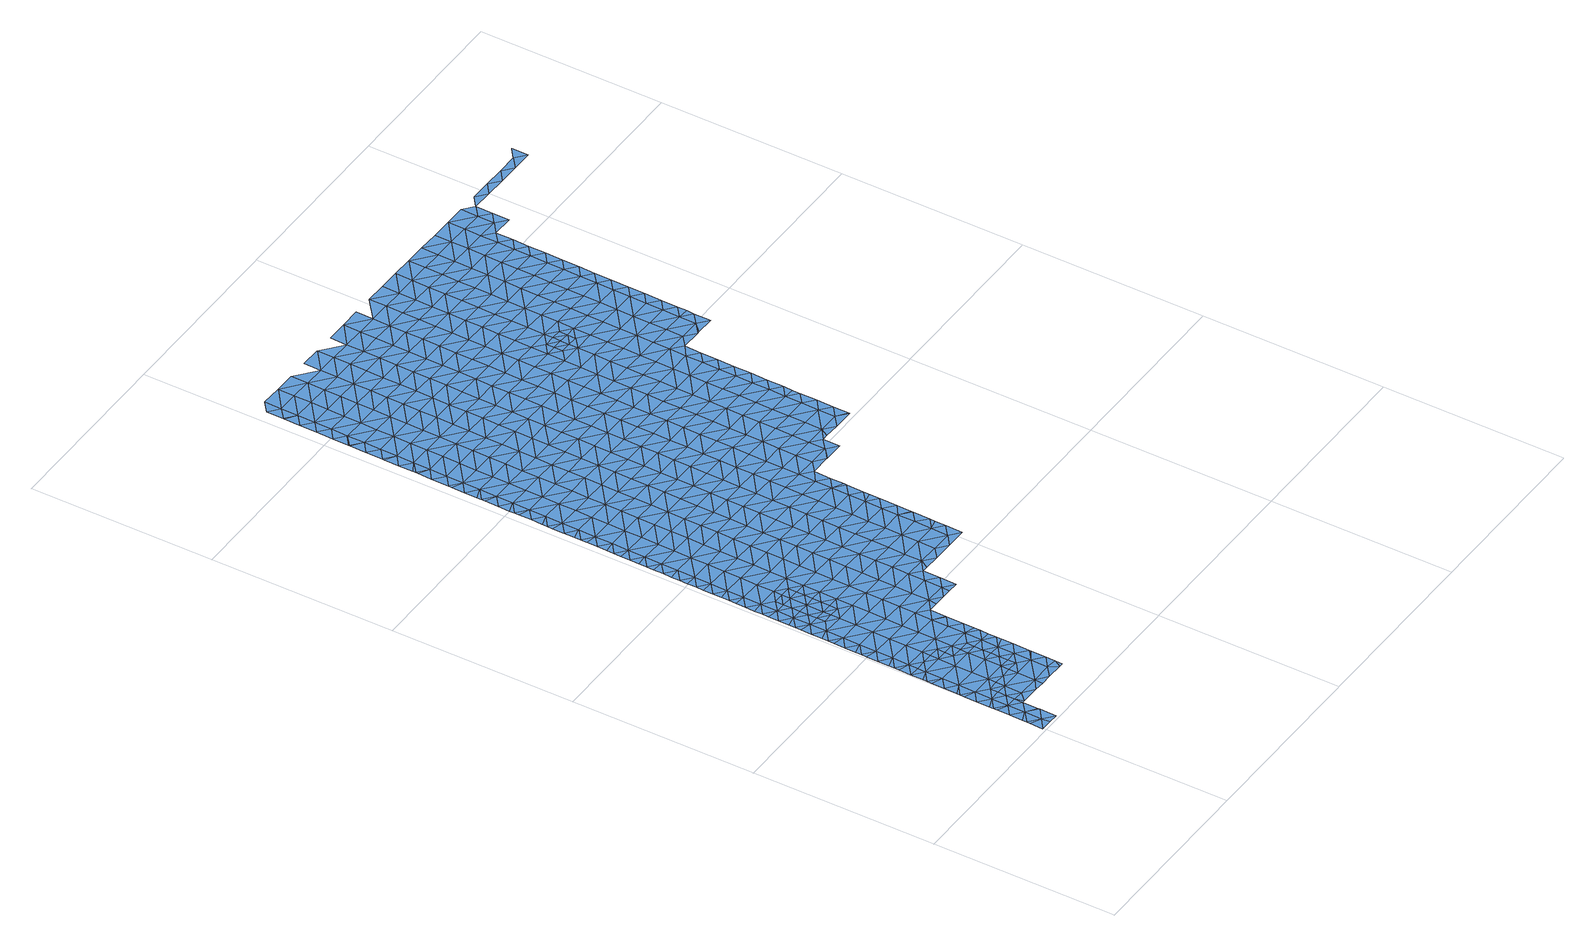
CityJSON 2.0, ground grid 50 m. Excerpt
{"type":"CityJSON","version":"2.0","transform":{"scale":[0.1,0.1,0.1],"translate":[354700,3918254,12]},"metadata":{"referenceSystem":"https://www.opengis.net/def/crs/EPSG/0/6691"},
"CityObjects":{
"waterbody1":{"type":"WaterBody","attributes":{"name":"7","class":"1140","function":"1","WaterBodyRiverFloodingRiskAttribute.description":"4","WaterBodyRiverFloodingRiskAttribute.rankOrg":"2","WaterBodyRiverFloodingRiskAttribute.adminType":"2","WaterBodyRiverFloodingRiskAttribute.scale":"L2"},"geometry":[{"type":"MultiSurface","lod":"1","boundaries":[[[0,1,2]],[[3,4,1]],[[1,0,3]],[[5,6,7]],[[5,4,3]],[[7,4,5]],[[3,0,8]],[[9,10,11]],[[12,6,5]],[[11,10,13]],[[14,5,3]],[[9,15,10]],[[13,16,17]],[[10,16,13]],[[18,12,5]],[[19,17,16]],[[3,8,14]],[[15,20,10]],[[21,18,5]],[[14,21,5]],[[22,19,23]],[[8,24,14]],[[19,16,23]],[[25,22,23]],[[25,26,27]],[[23,26,25]],[[27,26,28]],[[10,20,29]],[[14,24,30]],[[28,31,32]],[[33,18,21]],[[34,29,20]],[[26,31,28]],[[16,10,35]],[[32,31,36]],[[35,10,29]],[[37,21,14]],[[36,38,39]],[[21,40,33]],[[23,16,41]],[[23,42,26]],[[39,38,43]],[[38,36,31]],[[44,37,14]],[[14,30,44]],[[34,45,29]],[[41,16,35]],[[41,42,23]],[[37,40,21]],[[26,42,31]],[[46,44,30]],[[47,43,38]],[[48,43,47]],[[49,48,47]],[[31,50,38]],[[51,29,45]],[[52,53,54]],[[42,50,31]],[[55,56,57]],[[55,49,56]],[[45,52,54]],[[56,49,47]],[[53,58,54]],[[35,29,51]],[[38,59,47]],[[37,60,40]],[[61,40,60]],[[51,45,54]],[[44,46,62]],[[63,61,60]],[[64,57,56]],[[65,57,64]],[[62,46,66]],[[58,67,54]],[[41,35,68]],[[37,44,69]],[[70,42,41]],[[71,72,47]],[[47,72,56]],[[73,65,64]],[[71,47,59]],[[68,35,51]],[[44,62,69]],[[74,75,73]],[[76,77,78]],[[76,63,77]],[[64,74,73]],[[59,38,79]],[[38,50,79]],[[37,80,60]],[[63,60,77]],[[75,74,81]],[[82,80,37]],[[83,64,56]],[[84,51,54]],[[85,50,42]],[[86,83,56]],[[37,69,82]],[[86,56,72]],[[70,41,68]],[[79,87,59]],[[88,78,77]],[[89,78,88]],[[74,90,81]],[[60,91,77]],[[67,89,88]],[[92,74,64]],[[93,81,90]],[[54,67,84]],[[94,92,64]],[[60,80,91]],[[95,93,90]],[[85,42,70]],[[64,83,94]],[[95,96,97]],[[51,98,68]],[[99,88,77]],[[90,96,95]],[[50,100,79]],[[101,87,79]],[[102,99,77]],[[67,88,84]],[[97,96,103]],[[102,77,91]],[[104,100,50]],[[105,106,103]],[[51,84,107]],[[100,101,79]],[[50,85,104]],[[108,74,92]],[[88,109,84]],[[74,110,90]],[[111,88,99]],[[98,112,68]],[[51,107,98]],[[103,96,105]],[[109,88,111]],[[113,106,105]],[[114,115,113]],[[70,68,112]],[[70,116,85]],[[117,107,84]],[[114,118,115]],[[119,84,109]],[[114,113,105]],[[112,116,70]],[[108,92,120]],[[117,84,119]],[[110,121,90]],[[100,122,101]],[[74,108,110]],[[122,123,124]],[[118,125,126]],[[85,127,104]],[[114,125,118]],[[117,128,107]],[[124,101,122]],[[96,90,121]],[[98,107,128]],[[120,129,108]],[[130,126,125]],[[121,131,96]],[[104,132,100]],[[130,133,134]],[[125,133,130]],[[135,123,122]],[[136,123,135]],[[105,96,131]],[[137,98,128]],[[98,138,112]],[[134,133,139]],[[140,136,135]],[[127,132,104]],[[85,116,127]],[[98,137,138]],[[100,132,122]],[[108,141,110]],[[139,142,143]],[[144,129,145]],[[146,125,114]],[[133,142,139]],[[141,108,129]],[[144,140,135]],[[145,140,144]],[[114,105,147]],[[143,142,148]],[[149,116,112]],[[138,149,112]],[[150,135,122]],[[147,105,131]],[[147,146,114]],[[146,133,125]],[[110,151,121]],[[141,129,144]],[[152,127,116]],[[153,154,155]],[[153,148,154]],[[156,149,138]],[[157,131,121]],[[148,142,154]],[[135,158,144]],[[151,110,141]],[[149,152,116]],[[122,132,150]],[[150,158,135]],[[133,159,142]],[[146,159,133]],[[160,161,162]],[[160,155,161]],[[161,155,154]],[[163,141,144]],[[127,164,132]],[[165,166,162]],[[131,167,147]],[[158,163,144]],[[168,149,156]],[[121,151,157]],[[157,167,131]],[[166,165,169]],[[132,170,150]],[[162,161,165]],[[154,142,171]],[[127,152,164]],[[147,172,146]],[[169,173,174]],[[163,175,141]],[[141,176,151]],[[167,172,147]],[[142,159,171]],[[173,169,165]],[[175,176,141]],[[177,152,149]],[[178,174,173]],[[179,165,161]],[[132,164,170]],[[170,180,150]],[[181,159,146]],[[151,182,157]],[[178,183,184]],[[172,185,146]],[[154,171,186]],[[161,154,179]],[[149,168,187]],[[184,183,188]],[[176,182,151]],[[189,164,152]],[[185,181,146]],[[190,163,158]],[[178,173,183]],[[179,154,186]],[[158,150,191]],[[168,192,187]],[[159,193,171]],[[194,195,196]],[[177,149,187]],[[177,189,152]],[[165,197,173]],[[191,150,180]],[[196,188,194]],[[182,198,157]],[[188,183,194]],[[164,199,170]],[[197,183,173]],[[200,165,179]],[[167,157,198]],[[167,201,172]],[[192,202,187]],[[195,203,204]],[[194,203,195]],[[189,199,164]],[[190,205,163]],[[204,203,206]],[[198,201,167]],[[158,191,190]],[[193,207,171]],[[208,176,175]],[[170,209,180]],[[159,181,193]],[[175,163,205]],[[206,210,211]],[[165,200,197]],[[186,171,207]],[[197,212,183]],[[183,213,194]],[[177,187,214]],[[187,202,214]],[[215,191,180]],[[216,211,210]],[[206,203,210]],[[213,203,194]],[[214,217,177]],[[176,218,182]],[[185,172,219]],[[179,186,220]],[[209,215,180]],[[215,190,191]],[[189,177,217]],[[170,199,209]],[[221,222,223]],[[219,172,201]],[[221,216,222]],[[175,205,208]],[[220,186,207]],[[216,210,222]],[[213,183,212]],[[224,225,223]],[[181,185,226]],[[181,227,193]],[[222,224,223]],[[224,228,225]],[[200,179,229]],[[198,182,218]],[[230,201,198]],[[176,208,218]],[[229,179,220]],[[185,219,226]],[[215,231,190]],[[210,203,232]],[[233,207,193]],[[197,234,212]],[[199,189,235]],[[224,236,228]],[[197,200,234]],[[237,235,217]],[[189,217,235]],[[205,190,231]],[[203,213,232]],[[238,208,205]],[[239,219,201]],[[240,236,241]],[[240,228,236]],[[181,226,227]],[[222,210,242]],[[198,218,230]],[[200,229,234]],[[230,239,201]],[[242,210,232]],[[209,199,243]],[[243,199,235]],[[209,244,215]],[[238,205,231]],[[220,207,233]],[[245,229,220]],[[243,244,209]],[[246,241,247]],[[213,212,248]],[[193,227,233]],[[241,236,247]],[[237,249,235]],[[224,222,250]],[[213,251,232]],[[250,222,242]],[[224,252,236]],[[212,234,248]],[[253,231,215]],[[218,208,254]],[[226,219,255]],[[256,246,247]],[[218,257,230]],[[258,246,256]],[[255,219,239]],[[244,253,215]],[[208,238,254]],[[245,220,233]],[[259,258,256]],[[252,224,250]],[[245,260,229]],[[213,248,251]],[[232,261,242]],[[227,226,262]],[[263,259,264]],[[265,235,249]],[[264,259,256]],[[234,229,260]],[[253,266,231]],[[231,267,238]],[[268,261,232]],[[269,263,264]],[[218,254,257]],[[257,270,230]],[[226,255,262]],[[268,232,251]],[[265,271,235]],[[260,272,234]],[[234,273,248]],[[264,274,269]],[[269,274,275]],[[270,276,230]],[[236,252,277]],[[247,236,278]],[[233,227,279]],[[243,235,271]],[[275,274,280]],[[243,281,244]],[[250,242,261]],[[282,245,233]],[[239,230,276]],[[278,236,277]],[[239,283,255]],[[278,284,247]],[[285,251,248]],[[227,262,279]],[[279,286,233]],[[287,252,250]],[[276,283,239]],[[244,281,253]],[[256,247,284]],[[256,288,264]],[[231,266,267]],[[286,282,233]],[[289,257,254]],[[273,234,272]],[[254,238,290]],[[291,280,292]],[[293,260,245]],[[280,274,292]],[[265,249,294]],[[284,288,256]],[[295,250,261]],[[243,271,281]],[[291,296,297]],[[264,298,274]],[[238,267,290]],[[293,272,260]],[[296,291,292]],[[297,296,299]],[[268,251,285]],[[287,250,295]],[[257,300,270]],[[248,273,285]],[[262,255,301]],[[288,298,264]],[[302,261,268]],[[303,271,265]],[[266,253,304]],[[289,254,290]],[[289,300,257]],[[300,276,270]],[[277,252,305]],[[274,306,292]],[[303,265,294]],[[293,245,282]],[[307,299,308]],[[253,281,304]],[[255,283,301]],[[308,299,296]],[[305,252,287]],[[309,307,308]],[[310,273,272]],[[279,262,311]],[[261,302,295]],[[306,296,292]],[[312,284,278]],[[267,266,313]],[[268,285,314]],[[315,316,309]],[[278,277,317]],[[286,279,311]],[[267,318,290]],[[266,304,313]],[[262,301,311]],[[302,268,314]],[[315,309,308]],[[319,272,293]],[[300,320,276]],[[317,277,305]],[[317,312,278]],[[312,288,284]],[[311,321,286]],[[322,287,295]],[[281,271,323]],[[274,298,306]],[[324,289,290]],[[296,325,308]],[[283,276,320]],[[282,286,321]],[[316,326,327]],[[306,325,296]],[[271,303,323]],[[283,328,301]],[[267,313,318]],[[282,329,293]],[[272,319,310]],[[320,328,283]],[[303,294,330]],[[285,331,314]],[[332,295,302]],[[316,315,326]],[[333,315,308]],[[285,273,331]],[[288,334,298]],[[335,281,323]],[[312,334,288]],[[324,290,318]],[[289,336,300]],[[325,333,308]],[[304,281,337]],[[331,273,310]],[[304,338,313]],[[339,302,314]],[[329,282,321]],[[322,295,332]],[[340,341,342]],[[305,287,322]],[[293,343,319]],[[340,327,341]],[[327,326,341]],[[337,281,335]],[[344,303,330]],[[331,339,314]],[[298,345,306]],[[323,303,344]],[[346,320,300]],[[322,347,305]],[[315,348,326]],[[311,301,349]],[[350,318,313]],[[336,289,324]],[[333,348,315]],[[351,335,323]],[[343,293,329]],[[336,346,300]],[[317,305,347]],[[319,352,310]],[[353,312,317]],[[301,328,349]],[[354,342,355]],[[302,356,332]],[[342,341,355]],[[343,352,319]],[[357,323,344]],[[338,304,337]],[[321,311,358]],[[298,334,345]],[[359,324,318]],[[355,360,354]],[[351,323,357]],[[306,361,325]],[[362,337,335]],[[346,363,320]],[[351,362,335]],[[320,364,328]],[[310,365,331]],[[311,349,358]],[[356,302,339]],[[361,333,325]],[[353,317,347]],[[352,365,310]],[[350,313,338]],[[353,366,312]],[[306,345,367]],[[368,336,324]],[[326,348,369]],[[341,326,370]],[[371,321,358]],[[372,343,329]],[[328,373,349]],[[334,312,366]],[[329,321,374]],[[375,337,362]],[[337,376,338]],[[331,377,339]],[[359,318,350]],[[332,356,378]],[[306,367,361]],[[368,346,336]],[[322,332,379]],[[364,373,328]],[[326,369,370]],[[366,380,334]],[[334,381,345]],[[382,360,355]],[[374,321,371]],[[337,375,376]],[[320,363,364]],[[383,377,331]],[[355,341,384]],[[379,332,378]],[[379,385,322]],[[385,353,347]],[[349,386,358]],[[331,365,383]],[[339,387,356]],[[384,382,355]],[[368,324,359]],[[388,338,376]],[[347,322,385]],[[373,386,349]],[[350,338,388]],[[341,370,384]],[[333,361,389]],[[346,390,363]],[[348,333,391]],[[348,392,369]],[[387,378,356]],[[329,374,372]],[[368,390,346]],[[393,359,350]],[[352,343,394]],[[334,380,381]],[[395,350,388]],[[333,389,391]],[[353,396,366]],[[397,370,369]],[[367,345,398]],[[394,343,372]],[[393,350,395]],[[371,399,374]],[[390,400,363]],[[365,401,383]],[[339,377,387]],[[371,358,399]],[[365,352,401]],[[345,381,398]],[[364,363,400]],[[353,385,402]],[[403,359,393]],[[348,391,392]],[[366,404,380]],[[368,359,403]],[[361,367,405]],[[361,406,389]],[[364,407,373]],[[370,408,384]],[[358,386,399]],[[374,409,372]],[[352,394,401]],[[396,404,366]],[[410,390,368]],[[405,367,398]],[[411,410,368]],[[353,402,396]],[[411,368,403]],[[397,408,370]],[[378,387,412]],[[379,378,413]],[[369,392,397]],[[384,408,382]],[[409,374,399]],[[413,378,412]],[[414,402,385]],[[364,400,407]],[[404,415,380]],[[416,400,390]],[[410,416,390]],[[383,401,417]],[[377,383,418]],[[361,405,406]],[[385,379,414]],[[419,392,391]],[[386,373,420]],[[381,380,415]],[[394,372,421]],[[391,389,422]],[[387,377,418]],[[423,399,386]],[[421,372,409]],[[394,424,401]],[[373,407,420]],[[383,417,418]],[[387,425,412]],[[379,413,414]],[[422,389,406]],[[402,426,396]],[[418,425,387]],[[392,419,397]],[[416,427,400]],[[428,382,408]],[[398,381,429]],[[430,407,400]],[[386,420,431]],[[405,398,429]],[[432,406,405]],[[394,421,424]],[[419,391,422]],[[396,433,404]],[[434,408,397]],[[381,415,429]],[[425,435,412]],[[402,414,426]],[[426,433,396]],[[409,399,423]],[[417,401,436]],[[386,431,423]],[[413,412,435]],[[437,421,409]],[[438,418,417]],[[439,414,413]],[[401,424,436]],[[440,428,408]],[[432,405,429]],[[430,400,427]],[[434,397,419]],[[433,441,404]],[[442,409,423]],[[416,443,427]],[[444,417,436]],[[420,407,445]],[[415,404,441]],[[446,413,435]],[[422,406,447]],[[414,439,426]],[[447,406,432]],[[422,448,419]],[[445,407,430]],[[440,408,434]],[[415,449,429]],[[437,409,442]],[[438,417,444]],[[438,450,418]],[[450,435,425]],[[439,413,446]],[[431,420,451]],[[452,449,415]],[[424,421,453]],[[424,454,436]],[[455,433,426]],[[425,418,450]],[[456,432,429]],[[423,431,451]],[[415,441,452]],[[453,421,437]],[[422,447,448]],[[420,445,451]],[[457,427,443]],[[458,455,426]],[[449,456,429]],[[458,426,439]],[[459,457,443]],[[450,460,435]],[[435,461,446]],[[462,447,432]],[[430,427,457]],[[433,463,441]],[[442,423,464]],[[454,424,453]],[[444,436,454]],[[419,448,465]],[[430,466,445]],[[467,438,444]],[[434,419,468]],[[460,461,435]],[[442,469,437]],[[423,451,464]],[[456,462,432]],[[468,419,465]],[[446,470,439]],[[441,471,452]],[[472,473,440]],[[474,453,437]],[[447,475,448]],[[466,430,457]],[[440,434,476]],[[469,442,464]],[[467,444,454]],[[463,433,455]],[[462,475,447]],[[467,477,438]],[[476,472,440]],[[457,459,478]],[[479,465,448]],[[451,445,480]],[[434,468,476]],[[450,438,477]],[[474,437,469]],[[470,446,461]],[[458,439,470]],[[453,481,454]],[[445,466,480]],[[449,452,471]],[[478,482,457]],[[458,483,455]],[[441,463,471]],[[470,483,458]],[[466,457,482]],[[460,450,484]],[[481,453,474]],[[485,463,455]],[[451,480,486]],[[464,451,487]],[[456,449,488]],[[460,489,461]],[[490,462,456]],[[468,465,479]],[[491,476,468]],[[450,477,484]],[[484,489,460]],[[448,475,479]],[[487,492,464]],[[449,471,488]],[[488,490,456]],[[467,454,493]],[[466,494,480]],[[479,491,468]],[[451,486,487]],[[493,454,481]],[[495,477,467]],[[469,464,492]],[[469,496,474]],[[493,497,467]],[[463,498,471]],[[489,499,461]],[[462,500,475]],[[455,483,485]],[[501,486,480]],[[466,482,494]],[[502,494,482]],[[496,481,474]],[[490,500,462]],[[494,501,480]],[[477,503,484]],[[472,476,504]],[[471,505,488]],[[470,461,506]],[[470,507,483]],[[463,485,498]],[[508,493,481]],[[495,467,497]],[[476,491,504]],[[503,489,484]],[[469,492,496]],[[506,461,499]],[[496,508,481]],[[479,475,509]],[[483,507,485]],[[502,510,494]],[[505,471,498]],[[487,486,511]],[[475,500,509]],[[509,512,479]],[[503,477,495]],[[493,513,497]],[[486,501,511]],[[514,499,489]],[[470,506,507]],[[508,513,493]],[[491,479,512]],[[515,498,485]],[[492,487,516]],[[488,505,517]],[[518,496,492]],[[490,488,519]],[[490,520,500]],[[491,521,504]],[[516,487,511]],[[522,514,489]],[[514,506,499]],[[522,489,503]],[[519,488,517]],[[523,485,507]],[[524,525,494]],[[526,527,504]],[[494,510,524]],[[500,528,509]],[[495,497,529]],[[491,512,530]],[[501,525,511]],[[518,492,516]],[[496,531,508]],[[501,494,525]],[[532,517,505]],[[506,533,507]],[[497,513,529]],[[485,523,515]],[[521,526,504]],[[490,519,520]],[[491,530,521]],[[505,498,532]],[[503,495,534]],[[531,496,518]],[[510,535,524]],[[525,536,511]],[[532,498,515]],[[503,537,522]],[[538,519,517]],[[533,506,514]],[[531,539,508]],[[508,540,513]],[[495,529,534]],[[500,520,528]],[[533,541,507]],[[516,511,536]],[[512,509,542]],[[512,543,530]],[[516,544,518]],[[523,507,541]],[[545,515,523]],[[537,503,534]],[[546,525,524]],[[547,514,522]],[[538,517,532]],[[548,524,535]],[[519,549,520]],[[509,528,542]],[[541,545,523]],[[530,543,521]],[[550,547,522]],[[524,548,546]],[[518,551,531]],[[508,539,540]],[[552,532,515]],[[516,536,544]],[[550,522,537]],[[553,536,525]],[[529,513,554]],[[543,512,542]],[[546,553,525]],[[549,519,538]],[[520,555,528]],[[556,537,534]],[[551,518,544]],[[513,540,554]],[[534,529,556]],[[526,521,557]],[[558,538,532]],[[555,520,549]],[[533,514,559]],[[536,560,544]],[[533,561,541]],[[515,545,552]],[[539,531,562]],[[560,536,553]],[[556,529,554]],[[521,543,557]],[[541,563,545]],[[562,531,551]],[[559,514,547]],[[564,558,532]],[[542,528,565]],[[566,543,542]],[[564,532,552]],[[556,567,537]],[[568,569,544]],[[544,569,551]],[[568,544,560]],[[570,526,557]],[[538,571,549]],[[540,539,572]],[[528,555,565]],[[550,537,567]],[[573,547,550]],[[574,575,545]],[[545,575,552]],[[574,545,563]],[[539,562,572]],[[533,559,561]],[[576,562,551]],[[563,541,561]],[[567,573,550]],[[569,576,551]],[[566,542,565]],[[549,577,555]],[[554,540,578]],[[543,579,557]],[[580,556,554]],[[561,581,563]],[[575,582,552]],[[540,572,578]],[[583,572,562]],[[538,558,571]],[[573,584,547]],[[576,583,562]],[[585,543,566]],[[555,586,565]],[[559,547,584]],[[587,554,578]],[[564,552,582]],[[559,588,561]],[[556,589,567]],[[590,578,572]],[[549,571,577]],[[583,590,572]],[[591,581,561]],[[543,585,579]],[[580,554,587]],[[580,589,556]],[[589,573,567]],[[575,592,582]],[[558,564,593]],[[586,555,577]],[[566,565,586]],[[594,585,566]],[[595,591,561]],[[596,587,578]],[[559,584,588]],[[590,596,578]],[[564,582,593]],[[557,579,597]],[[586,594,566]],[[592,598,582]],[[571,558,599]],[[595,561,588]],[[599,558,593]],[[589,600,573]],[[573,601,584]],[[602,580,587]],[[571,603,577]],[[596,602,587]],[[585,604,579]],[[599,603,571]],[[600,601,573]],[[598,605,582]],[[595,606,591]],[[607,589,580]],[[602,607,580]],[[582,608,593]],[[609,591,606]],[[585,594,604]],[[598,609,606]],[[588,584,601]],[[586,577,610]],[[588,611,595]],[[606,605,598]],[[597,579,612]],[[613,599,593]],[[577,603,610]],[[579,604,612]],[[607,614,589]],[[608,582,605]],[[589,614,600]],[[615,616,586]],[[595,617,606]],[[588,601,611]],[[611,617,595]],[[618,597,612]],[[586,610,615]],[[594,586,616]],[[594,619,604]],[[620,605,606]],[[613,593,608]],[[603,599,613]],[[600,621,601]],[[614,621,600]],[[603,622,610]],[[620,606,617]],[[607,623,614]],[[621,624,601]],[[610,625,615]],[[594,616,619]],[[603,613,622]],[[612,604,626]],[[608,605,627]],[[628,613,608]],[[629,616,615]],[[627,605,620]],[[611,601,630]],[[611,631,617]],[[604,619,626]],[[610,622,625]],[[618,612,632]],[[630,601,624]],[[614,633,621]],[[617,631,620]],[[628,608,627]],[[633,614,623]],[[632,612,626]],[[629,615,625]],[[616,634,619]],[[635,633,623]],[[636,624,621]],[[637,627,620]],[[611,630,631]],[[638,613,628]],[[633,636,621]],[[619,639,626]],[[622,613,640]],[[622,641,625]],[[616,629,634]],[[642,630,624]],[[643,628,627]],[[640,613,638]],[[636,642,624]],[[635,644,633]],[[620,631,637]],[[639,619,634]],[[625,645,629]],[[646,638,628]],[[641,645,625]],[[643,627,637]],[[622,640,641]],[[630,647,631]],[[648,636,633]],[[629,645,634]],[[626,639,649]],[[632,626,650]],[[648,633,644]],[[651,640,638]],[[652,630,642]],[[646,628,643]],[[650,626,649]],[[631,653,637]],[[654,642,636]],[[634,655,639]],[[646,651,638]],[[656,654,636]],[[656,636,648]],[[647,630,652]],[[647,653,631]],[[657,649,639]],[[640,658,641]],[[655,634,645]],[[637,659,643]],[[660,652,642]],[[651,658,640]],[[660,642,654]],[[657,639,655]],[[658,661,641]],[[641,662,645]],[[659,637,653]],[[646,643,659]],[[663,652,660]],[[661,662,641]],[[647,652,663]],[[650,649,664]],[[646,665,651]],[[666,653,647]],[[645,667,655]],[[649,657,664]],[[662,667,645]],[[665,646,659]],[[647,663,666]],[[668,650,664]],[[666,669,653]],[[655,670,657]],[[658,651,671]],[[672,661,658]],[[667,670,655]],[[659,653,669]],[[671,651,665]],[[673,664,657]],[[674,659,669]],[[665,659,674]],[[658,671,672]],[[672,675,661]],[[676,671,665]],[[662,661,675]],[[676,665,674]],[[677,667,662]],[[673,657,670]],[[668,664,673]],[[675,677,662]],[[672,671,678]],[[671,676,678]],[[679,668,673]],[[678,680,672]],[[670,667,681]],[[675,672,680]],[[681,667,677]],[[670,682,673]],[[680,683,675]],[[675,683,677]],[[670,681,684]],[[685,681,677]],[[683,685,677]],[[670,684,682]],[[679,673,686]],[[687,684,681]],[[685,687,681]],[[686,673,682]],[[688,684,687]],[[682,684,688]],[[686,682,689]],[[689,682,688]],[[687,690,688]],[[691,686,689]],[[692,688,690]],[[689,688,692]],[[693,691,689]],[[693,689,692]],[[694,695,693]],[[694,696,695]],[[694,697,696]],[[696,697,698]],[[699,698,697]],[[698,699,700]],[[700,699,701]],[[702,700,701]]]}]},
"waterbody2":{"type":"WaterBody","attributes":{"name":"7","class":"1140","function":"1","WaterBodyRiverFloodingRiskAttribute.description":"4","WaterBodyRiverFloodingRiskAttribute.rankOrg":"1","WaterBodyRiverFloodingRiskAttribute.adminType":"2","WaterBodyRiverFloodingRiskAttribute.scale":"L2"},"geometry":[{"type":"MultiSurface","lod":"1","boundaries":[[[703,53,52]],[[703,704,53]],[[15,705,20]],[[706,705,707]],[[707,708,706]],[[709,710,711]],[[712,710,709]],[[713,714,715]],[[716,717,715]],[[715,717,713]],[[718,713,717]],[[703,705,704]],[[703,20,705]],[[34,20,703]],[[45,34,703]],[[706,704,705]],[[719,704,706]],[[704,719,720]],[[721,720,719]],[[721,719,711]],[[704,720,722]],[[722,720,723]],[[52,45,703]],[[53,704,722]],[[89,722,78]],[[723,78,722]],[[40,61,724]],[[33,40,724]],[[724,61,63]],[[721,723,720]],[[33,724,18]],[[721,711,6]],[[6,711,710]],[[725,2,1]],[[726,717,727]],[[725,713,2]],[[2,713,728]],[[15,9,705]],[[729,705,9]],[[729,707,705]],[[728,713,718]],[[730,709,711]],[[731,717,716]],[[731,727,717]],[[89,58,722]],[[726,718,717]],[[4,725,1]],[[4,710,725]],[[7,710,4]],[[7,6,710]],[[12,721,6]],[[12,18,721]],[[724,721,18]],[[724,723,721]],[[63,723,724]],[[76,723,63]],[[723,76,78]],[[58,89,67]],[[58,53,722]],[[732,730,711]],[[708,733,706]],[[719,706,733]],[[732,711,719]],[[734,710,712]],[[735,725,734]],[[714,713,736]],[[734,725,710]],[[725,736,713]],[[736,725,735]],[[737,719,733]],[[719,737,732]]]}]},
"waterbody3":{"type":"WaterBody","attributes":{"name":"7","class":"1140","function":"1","WaterBodyRiverFloodingRiskAttribute.description":"4","WaterBodyRiverFloodingRiskAttribute.rankOrg":"1","WaterBodyRiverFloodingRiskAttribute.adminType":"2","WaterBodyRiverFloodingRiskAttribute.scale":"L2"},"geometry":[{"type":"MultiSurface","lod":"1","boundaries":[[[145,738,140]],[[83,739,738]],[[123,740,124]],[[71,740,72]],[[739,83,86]],[[71,87,740]],[[101,124,740]],[[140,739,136]],[[738,739,140]],[[123,739,740]],[[739,72,740]],[[87,101,740]],[[59,87,71]],[[120,94,738]],[[136,739,123]],[[145,129,738]],[[129,120,738]],[[86,72,739]],[[94,83,738]],[[120,92,94]]]}]},
"waterbody4":{"type":"WaterBody","attributes":{"name":"7","class":"1140","function":"1","WaterBodyRiverFloodingRiskAttribute.description":"4","WaterBodyRiverFloodingRiskAttribute.rankOrg":"1","WaterBodyRiverFloodingRiskAttribute.adminType":"2","WaterBodyRiverFloodingRiskAttribute.scale":"L2"},"geometry":[{"type":"MultiSurface","lod":"1","boundaries":[[[581,609,741]],[[591,609,581]],[[598,592,609]],[[563,581,574]],[[574,581,741]],[[592,575,741]],[[609,592,741]],[[574,741,575]]]}]}
},
"vertices":[
[64,101,8],[59,124,8],[59,101,8],[87,123,8],[59,147,8],[88,170,8],[60,193,8],[60,170,8],[115,100,8],[6,379,8],[35,402,8],[7,411,8],[88,193,8],[7,425,8],[144,122,8],[35,378,8],[36,448,8],[7,439,8],[117,192,8],[8,471,8],[63,378,8],[145,169,8],[8,502,8],[37,494,8],[143,99,8],[9,518,8],[37,540,8],[9,533,8],[9,564,8],[92,401,8],[172,99,8],[38,586,8],[10,593,8],[145,192,8],[91,378,8],[93,447,8],[10,610,8],[202,168,8],[39,633,8],[10,627,8],[174,191,8],[93,493,8],[94,539,8],[11,656,8],[201,122,8],[120,377,8],[217,98,8],[40,679,8],[11,685,8],[12,702,8],[95,586,8],[149,400,8],[119,354,8],[119,331,8],[148,354,8],[12,721,8],[40,725,8],[12,749,8],[147,330,8],[68,655,8],[202,214,8],[174,214,8],[229,117,8],[174,238,8],[41,771,8],[13,776,8],[229,98,8],[176,330,8],[149,446,8],[230,144,8],[150,492,8],[68,678,8],[68,702,8],[13,795,8],[42,817,8],[13,815,8],[175,261,8],[203,260,8],[175,284,8],[96,632,8],[230,190,8],[14,841,8],[230,186,8],[69,748,8],[205,353,8],[151,538,8],[69,725,8],[96,655,8],[204,306,8],[175,307,8],[43,864,8],[231,237,8],[70,794,8],[14,867,8],[69,771,8],[15,887,8],[43,910,8],[15,908,8],[206,445,8],[232,283,8],[152,631,8],[124,654,8],[232,269,8],[15,933,8],[152,585,8],[44,956,8],[16,958,8],[205,399,8],[99,817,8],[233,329,8],[99,863,8],[232,305,8],[207,491,8],[16,980,8],[45,1002,8],[16,1003,8],[208,537,8],[233,375,8],[17,1026,8],[233,344,8],[98,793,8],[100,909,8],[153,677,8],[125,701,8],[125,677,8],[46,1049,8],[17,1048,8],[208,584,8],[234,421,8],[127,793,8],[18,1072,8],[101,955,8],[209,630,8],[46,1095,8],[18,1099,8],[154,723,8],[125,724,8],[234,424,8],[235,468,8],[18,1118,8],[126,747,8],[155,816,8],[47,1141,8],[19,1139,8],[155,769,8],[126,770,8],[102,1048,8],[102,1001,8],[19,1165,8],[264,490,8],[210,676,8],[156,862,8],[264,537,8],[19,1191,8],[48,1187,8],[20,1211,8],[261,467,8],[157,908,8],[211,722,8],[103,1094,8],[20,1230,8],[49,1233,8],[21,1257,8],[211,769,8],[265,583,8],[49,1280,8],[21,1285,8],[158,954,8],[292,467,8],[21,1303,8],[266,629,8],[104,1140,8],[158,1001,8],[50,1326,8],[22,1320,8],[212,815,8],[213,861,8],[321,536,8],[22,1349,8],[105,1233,8],[267,675,8],[160,1093,8],[214,907,8],[51,1372,8],[22,1380,8],[159,1047,8],[105,1186,8],[320,489,8],[23,1396,8],[322,582,8],[268,768,8],[267,721,8],[318,466,8],[161,1139,8],[52,1418,8],[24,1442,8],[23,1411,8],[107,1325,8],[214,953,8],[323,628,8],[106,1279,8],[215,1000,8],[348,466,8],[52,1465,8],[24,1474,8],[269,814,8],[24,1488,8],[161,1185,8],[270,860,8],[323,674,8],[53,1511,8],[24,1501,8],[108,1371,8],[108,1417,8],[349,512,8],[324,720,8],[25,1534,8],[350,558,8],[270,906,8],[216,1046,8],[162,1232,8],[26,1570,8],[54,1557,8],[26,1581,8],[55,1603,8],[26,1592,8],[217,1092,8],[217,1138,8],[26,1627,8],[163,1278,8],[271,952,8],[325,767,8],[109,1464,8],[218,1184,8],[164,1324,8],[379,581,8],[55,1649,8],[364,558,8],[326,813,8],[272,999,8],[27,1663,8],[27,1673,8],[110,1510,8],[379,627,8],[380,673,8],[219,1231,8],[28,1719,8],[56,1696,8],[164,1370,8],[407,557,8],[111,1556,8],[165,1416,8],[111,1602,8],[381,720,8],[326,859,8],[273,1045,8],[57,1742,8],[327,905,8],[29,1758,8],[29,1765,8],[220,1277,8],[167,1509,8],[273,1091,8],[29,1772,8],[57,1788,8],[435,580,8],[382,766,8],[382,812,8],[166,1463,8],[29,1812,8],[328,952,8],[436,626,8],[220,1323,8],[221,1369,8],[58,1834,8],[30,1853,8],[329,998,8],[112,1648,8],[113,1695,8],[274,1137,8],[30,1858,8],[437,672,8],[276,1230,8],[329,1044,8],[114,1741,8],[222,1416,8],[275,1184,8],[168,1601,8],[114,1787,8],[384,904,8],[383,858,8],[31,1904,8],[59,1880,8],[276,1276,8],[463,556,8],[167,1555,8],[60,1927,8],[32,1948,8],[115,1833,8],[32,1950,8],[385,951,8],[330,1090,8],[223,1508,8],[492,579,8],[438,719,8],[169,1648,8],[116,1880,8],[32,1952,8],[60,1973,8],[32,1996,8],[278,1368,8],[331,1136,8],[170,1740,8],[438,765,8],[223,1462,8],[61,2019,8],[33,2043,8],[170,1694,8],[439,811,8],[277,1322,8],[385,997,8],[332,1183,8],[225,1600,8],[493,625,8],[440,857,8],[116,1926,8],[62,2065,8],[34,2089,8],[386,1043,8],[332,1229,8],[520,556,8],[279,1415,8],[224,1554,8],[117,1972,8],[171,1786,8],[494,672,8],[441,904,8],[494,718,8],[495,764,8],[279,1461,8],[35,2132,8],[63,2112,8],[35,2135,8],[333,1275,8],[521,602,8],[172,1832,8],[441,950,8],[226,1647,8],[118,2018,8],[387,1089,8],[496,810,8],[522,648,8],[334,1321,8],[226,1693,8],[35,2181,8],[63,2158,8],[280,1507,8],[521,632,8],[388,1136,8],[497,856,8],[64,2204,8],[173,1925,8],[522,694,8],[442,996,8],[443,1042,8],[335,1367,8],[227,1739,8],[173,1879,8],[497,903,8],[119,2064,8],[120,2111,8],[388,1182,8],[390,1274,8],[444,1088,8],[389,1228,8],[522,699,8],[523,740,8],[336,1460,8],[281,1553,8],[282,1599,8],[228,1785,8],[229,1831,8],[121,2203,8],[335,1414,8],[120,2157,8],[282,1646,8],[444,1135,8],[337,1506,8],[524,787,8],[174,1971,8],[498,949,8],[175,2017,8],[176,2063,8],[525,833,8],[391,1320,8],[524,815,8],[284,1738,8],[176,2110,8],[229,1878,8],[445,1181,8],[499,995,8],[391,1367,8],[283,1692,8],[525,879,8],[285,1784,8],[230,1924,8],[231,1970,8],[500,1041,8],[177,2156,8],[446,1227,8],[526,925,8],[526,888,8],[338,1552,8],[338,1599,8],[339,1645,8],[285,1831,8],[527,971,8],[392,1413,8],[393,1459,8],[232,2063,8],[500,1087,8],[447,1273,8],[232,2016,8],[502,1180,8],[447,1319,8],[394,1505,8],[340,1691,8],[556,994,8],[178,2202,8],[286,1877,8],[556,1040,8],[501,1134,8],[287,1923,8],[341,1737,8],[233,2109,8],[394,1551,8],[448,1366,8],[503,1272,8],[450,1458,8],[396,1644,8],[234,2155,8],[341,1783,8],[503,1226,8],[584,971,8],[449,1412,8],[557,1087,8],[395,1598,8],[288,1969,8],[288,2015,8],[343,1876,8],[450,1504,8],[558,1133,8],[342,1830,8],[504,1319,8],[505,1365,8],[397,1736,8],[344,1922,8],[612,993,8],[397,1690,8],[585,971,8],[451,1551,8],[452,1597,8],[344,1968,8],[398,1783,8],[559,1179,8],[289,2062,8],[613,1039,8],[506,1411,8],[290,2108,8],[559,1225,8],[453,1643,8],[399,1829,8],[291,2200,8],[235,2201,8],[560,1271,8],[345,2015,8],[291,2154,8],[506,1457,8],[640,970,8],[346,2061,8],[614,1086,8],[561,1318,8],[641,1016,8],[453,1689,8],[507,1503,8],[454,1735,8],[615,1132,8],[615,1178,8],[400,1875,8],[508,1550,8],[400,1921,8],[347,2107,8],[616,1224,8],[562,1364,8],[670,1038,8],[563,1456,8],[617,1270,8],[562,1410,8],[455,1782,8],[509,1596,8],[401,1967,8],[671,1085,8],[657,1016,8],[564,1502,8],[347,2153,8],[456,1828,8],[509,1642,8],[510,1688,8],[618,1317,8],[402,2014,8],[698,1015,8],[671,1131,8],[403,2060,8],[618,1363,8],[565,1595,8],[512,1781,8],[672,1177,8],[456,1874,8],[673,1223,8],[457,1920,8],[458,1966,8],[404,2152,8],[565,1549,8],[511,1734,8],[727,1038,8],[727,1084,8],[405,2198,8],[348,2199,8],[459,2013,8],[619,1409,8],[403,2106,8],[674,1270,8],[512,1827,8],[566,1641,8],[620,1455,8],[755,1014,8],[728,1130,8],[621,1502,8],[513,1873,8],[674,1316,8],[675,1362,8],[567,1687,8],[459,2059,8],[460,2105,8],[729,1176,8],[568,1734,8],[755,1060,8],[622,1594,8],[755,1016,8],[514,1919,8],[621,1548,8],[730,1222,8],[568,1780,8],[756,1106,8],[676,1408,8],[515,1966,8],[677,1454,8],[461,2151,8],[570,1872,8],[623,1640,8],[757,1153,8],[624,1686,8],[730,1269,8],[596,1710,8],[569,1826,8],[515,2012,8],[516,2058,8],[677,1501,8],[757,1174,8],[758,1199,8],[462,2198,8],[571,1918,8],[731,1315,8],[678,1547,8],[596,1733,8],[596,1756,8],[758,1245,8],[571,1965,8],[732,1361,8],[518,2150,8],[733,1454,8],[624,1710,8],[625,1779,8],[759,1291,8],[679,1593,8],[517,2104,8],[572,2011,8],[733,1407,8],[680,1639,8],[734,1500,8],[760,1338,8],[652,1709,8],[625,1756,8],[626,1825,8],[573,2057,8],[680,1686,8],[761,1384,8],[518,2197,8],[653,1755,8],[627,1871,8],[735,1546,8],[736,1592,8],[761,1430,8],[627,1917,8],[574,2103,8],[682,1778,8],[681,1732,8],[762,1476,8],[683,1824,8],[653,1732,8],[628,1964,8],[736,1638,8],[574,2149,8],[683,1870,8],[791,1499,8],[629,2010,8],[630,2056,8],[737,1685,8],[575,2196,8],[630,2102,8],[738,1731,8],[792,1545,8],[684,1917,8],[819,1475,8],[792,1591,8],[685,1963,8],[631,2149,8],[739,1777,8],[739,1823,8],[686,2009,8],[793,1637,8],[794,1684,8],[632,2195,8],[848,1498,8],[686,2055,8],[824,1475,8],[848,1544,8],[795,1730,8],[740,1869,8],[687,2101,8],[741,1916,8],[742,1962,8],[849,1590,8],[795,1776,8],[876,1474,8],[742,2008,8],[796,1822,8],[851,1683,8],[876,1521,8],[688,2148,8],[689,2194,8],[797,1869,8],[850,1637,8],[851,1729,8],[877,1567,8],[743,2054,8],[877,1542,8],[744,2101,8],[798,1915,8],[852,1775,8],[878,1613,8],[798,1961,8],[799,2007,8],[879,1659,8],[745,2147,8],[853,1821,8],[879,1705,8],[800,2053,8],[745,2193,8],[880,1752,8],[801,2100,8],[854,1868,8],[854,1914,8],[801,2146,8],[881,1798,8],[855,1960,8],[882,1844,8],[856,2006,8],[882,1890,8],[802,2192,8],[883,1936,8],[857,2052,8],[858,2145,8],[884,1983,8],[857,2099,8],[885,2029,8],[859,2191,8],[885,2075,8],[914,2098,8],[915,2144,8],[942,2074,8],[916,2190,8],[943,2120,8],[944,2167,8],[1000,2166,8],[972,2189,8],[1029,2188,8],[1057,2165,8],[1086,2187,8],[1114,2164,8],[1143,2187,8],[1171,2163,8],[1171,2209,8],
[91,354,8],[90,308,8],[34,355,8],[34,309,8],[6,333,8],[5,320,8],[3,194,8],[31,170,8],[32,217,8],[3,159,8],[30,78,8],[1,66,8],[1,55,8],[1,45,8],[29,32,8],[58,54,8],[33,263,8],[90,262,8],[89,216,8],[147,307,8],[146,261,8],[146,215,8],[31,124,8],[57,8,8],[33,9,8],[58,59,8],[6,346,8],[4,228,8],[0,9,8],[4,240,8],[5,286,8],[3,148,8],[2,137,8],[2,102,8],[4,250,8],
[98,770,8],[97,724,8],[96,678,8],
[624,1733,8]
]}
